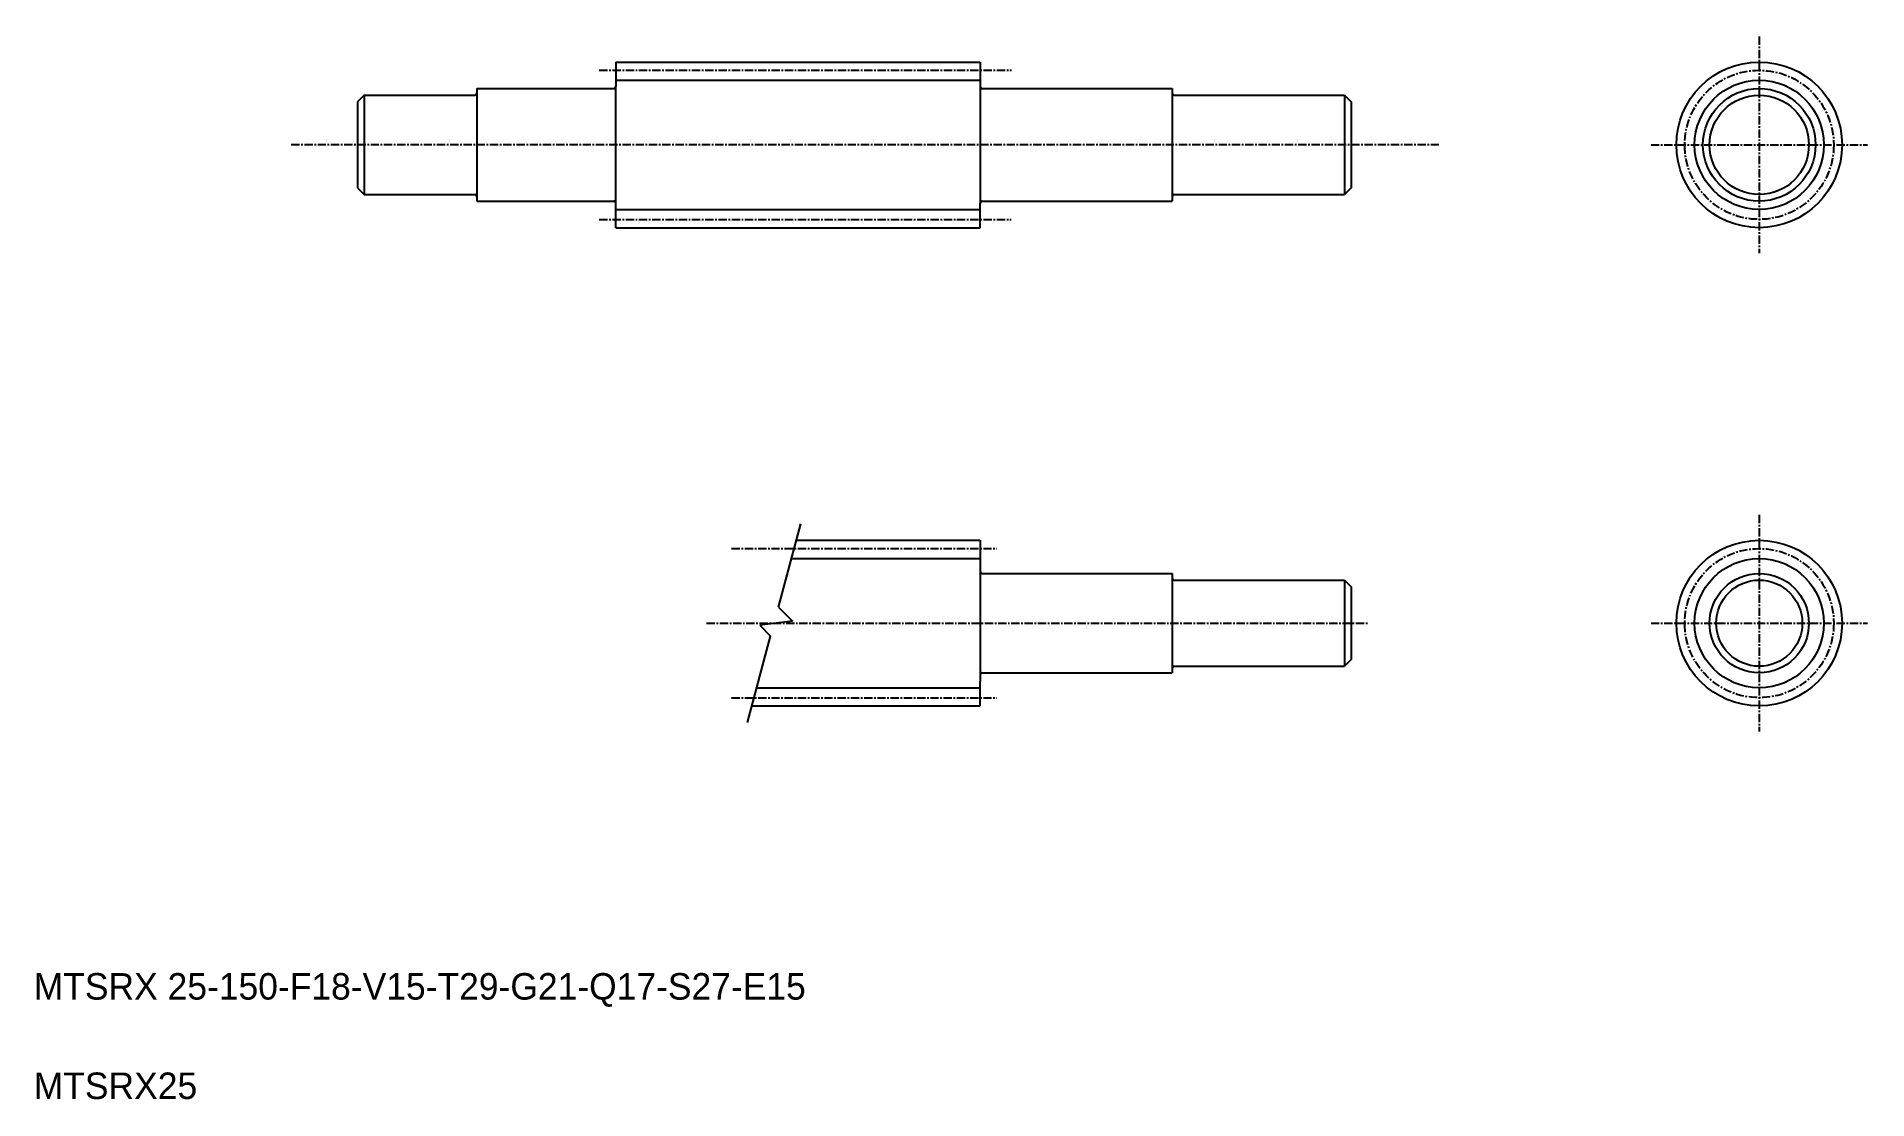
# Model space of a CAD drawing. Extents: x -107 to 169, y -42 to 118.
import ezdxf

# ---------------------------------------------------------------- set-up
doc = ezdxf.new("R2010")
doc.units = 0
doc.linetypes.add('CENTER', pattern=[2, 1.25, -0.25, 0.25, -0.25])
doc.layers.get('0').update_dxf_attribs({"linetype": 'CONTINUOUS'})
doc.layers.add('CENTER', color=1, linetype='CENTER')

msp = doc.modelspace()

# ---------------------------------------------------------------- linework, layer by layer
at = {"color": 7, "linetype": 'CONTINUOUS'}
for p, q in [((-20.02, 114.43), (34.98, 114.43)), ((-20.02, 114.43), (-20.02, 110.73)), ((34.98, 114.43), (34.98, 110.73)), ((-20.02, 93.13), (-20.02, 110.73)), ((34.98, 110.73), (34.98, 93.13)), ((-58.02, 109.43), (-59.02, 108.43)), ((-59.02, 108.43), (-59.02, 95.43)), ((-58.02, 109.43), (-58.02, 94.43)), ((-58.02, 109.43), (-41.32, 109.43)), ((-41.02, 110.43), (-41.02, 93.43)), ((-41.02, 110.43), (-20.32, 110.43)), ((35.28, 110.43), (63.98, 110.43)), ((63.98, 110.43), (63.98, 93.43)), ((64.28, 109.43), (89.98, 109.43)), ((89.98, 109.43), (89.98, 94.43)), ((89.98, 109.43), (90.98, 108.43)), ((90.98, 108.43), (90.98, 95.43)), ((90.98, 105.18), (90.98, 105.18)), ((90.98, 101.93), (90.98, 101.93)), ((-59.02, 95.43), (-58.02, 94.43)), ((-58.02, 94.43), (-41.32, 94.43)), ((64.28, 94.43), (89.98, 94.43)), ((90.98, 95.43), (89.98, 94.43)), ((-41.02, 93.43), (-20.32, 93.43)), ((-20.02, 89.43), (-20.02, 93.13)), ((34.98, 89.43), (34.98, 93.13)), ((35.28, 93.43), (63.98, 93.43)), ((-20.02, 89.43), (34.98, 89.43)), ((7.22, 42.25), (34.98, 42.25)), ((34.98, 42.25), (34.98, 38.55)), ((34.98, 38.55), (34.98, 20.95)), ((35.28, 37.25), (63.98, 37.25)), ((63.98, 37.25), (63.98, 22.25)), ((64.28, 36.25), (89.98, 36.25)), ((89.98, 36.25), (89.98, 23.25)), ((89.98, 36.25), (90.98, 35.25)), ((90.98, 35.25), (90.98, 24.25)), ((35.28, 22.25), (63.98, 22.25)), ((64.28, 23.25), (89.98, 23.25)), ((90.98, 24.25), (89.98, 23.25)), ((34.98, 17.25), (34.98, 20.95)), ((0.53, 17.25), (34.98, 17.25))]:
    msp.add_line(p, q, dxfattribs=at)
at = {"color": 3, "linetype": 'CONTINUOUS'}
for p, q in [((-20.02, 111.68), (34.98, 111.68)), ((-20.02, 92.18), (34.98, 92.18)), ((4.52, 32.17), (7.89, 44.75)), ((6.49, 39.5), (34.98, 39.5)), ((4.52, 32.17), (6.63, 30.07)), ((-0.14, 14.75), (3.35, 27.8)), ((6.63, 30.07), (1.72, 29.43)), ((1.72, 29.43), (3.35, 27.8)), ((1.26, 20), (34.98, 20))]:
    msp.add_line(p, q, dxfattribs=at)
at = {"color": 7, "linetype": 'CONTINUOUS'}
for centre, radius in [((152.57, 101.93), 12.5), ((152.57, 101.93), 8.5), ((152.57, 101.93), 7.5), ((152.57, 29.75), 12.5), ((152.57, 29.75), 7.5), ((152.57, 29.75), 6.5)]:
    msp.add_circle(centre, radius, dxfattribs=at)
at = {"color": 3, "linetype": 'CONTINUOUS'}
for centre in [(152.57, 101.93), (152.57, 29.75)]:
    msp.add_circle(centre, 9.75, dxfattribs=at)
at = {"color": 7, "linetype": 'CONTINUOUS'}
for centre, start, end in [((-20.32, 110.73), 270, 0), ((35.28, 110.73), 180, 270), ((-41.32, 109.73), 270, 360), ((64.28, 109.73), 180, 270), ((-41.32, 94.13), 0, 90), ((64.28, 94.13), 90, 180), ((-20.32, 93.13), 0, 90), ((35.28, 93.13), 90, 180), ((35.28, 93.13), 90, 180), ((35.28, 93.13), 90, 180), ((35.28, 37.55), 180, 270), ((64.28, 36.55), 180, 270), ((35.28, 21.95), 90, 180), ((35.28, 21.95), 90, 180), ((35.28, 21.95), 90, 180), ((64.28, 22.95), 90, 180)]:
    msp.add_arc(centre, 0.3, start, end, dxfattribs=at)
at = {"layer": 'CENTER', "color": 1, "linetype": 'CENTER'}
for p, q in [((152.57, 118.26), (152.57, 85.6)), ((-22.52, 113.18), (39.73, 113.18)), ((136.24, 101.93), (168.9, 101.93)), ((-22.52, 90.68), (39.65, 90.68)), ((152.57, 46.08), (152.57, 13.42)), ((-2.54, 41), (37.48, 41)), ((-6.32, 29.75), (93.48, 29.75)), ((136.24, 29.75), (168.9, 29.75)), ((-2.54, 18.5), (37.48, 18.5))]:
    msp.add_line(p, q, dxfattribs=at)
at = {"layer": 'CENTER', "linetype": 'CENTER'}
msp.add_line((104.23, 101.93), (-69.11, 101.93), dxfattribs=at)
at = {"layer": 'CENTER', "color": 1, "linetype": 'CENTER'}
for centre in [(152.57, 101.93), (152.57, 29.75)]:
    msp.add_circle(centre, 11.25, dxfattribs=at)

# ---------------------------------------------------------------- texts
at = {"color": 7, "linetype": 'CONTINUOUS'}
for s, p in [('MTSRX 25-150-F18-V15-T29-G21-Q17-S27-E15', (-107.88, -27.06)), ('MTSRX25', (-107.88, -42.06))]:
    msp.add_text(s, height=4, dxfattribs=at).set_placement(p)

doc.saveas('drawing.dxf')
